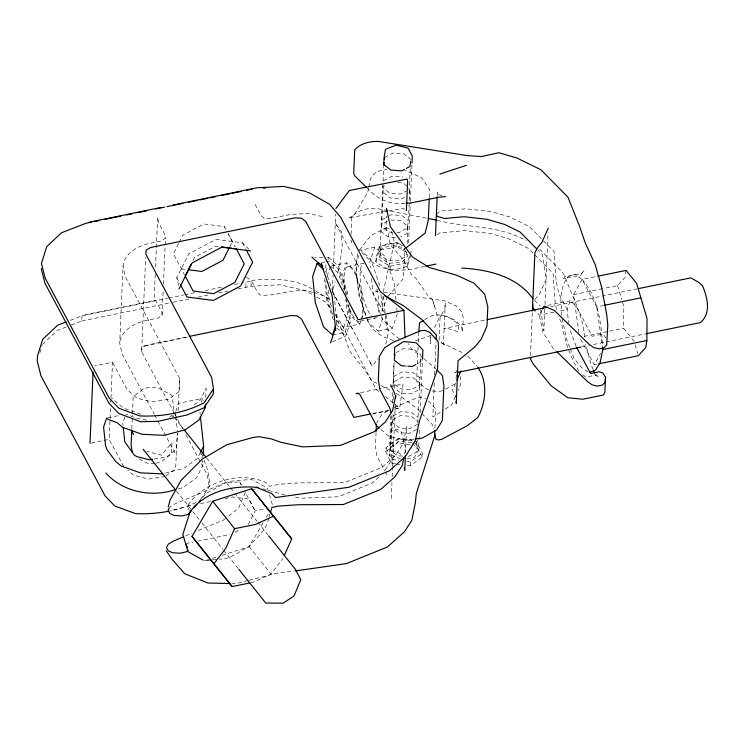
<?xml version="1.0" encoding="UTF-8"?>
<svg xmlns="http://www.w3.org/2000/svg" width="745" height="745" viewBox="0 0 745 745"><rect width="100%" height="100%" fill="white"/><g stroke="black" fill="none" stroke-linecap="round" stroke-linejoin="round"><path stroke-width="0.56" stroke-dasharray="3.73 2.79" d="M634.163 341.34L623.639 328.275L623.798 306.297L622.159 300.85M71.175 325.071L81.801 320.965L82.025 315.824L85.219 314.762L155.603 300.319L162.037 312.565L162.093 315.275L158.08 318.05L146.383 320.48A40.779 26.55 2.5 0 0 119.703 343.11M123.745 466.621L109.18 439.373L110.018 419.808M110.074 418.653L110.511 408.288M110.763 402.533L110.912 399.078M110.958 397.932L112.495 362.247L94.447 365.944M155.5 267.213L157.651 217.27L158.918 223.193L165.362 235.439L165.418 238.149L161.395 240.914L149.698 243.354A40.779 26.55 2.5 0 0 123.027 265.974L119.712 343.11L121.891 353.596L154.075 413.903M131.8 428.775L132.396 415.04M132.442 413.894L133.178 396.722L143.431 388.862L148.749 387.4L156.739 387.121L171.955 395.334L173.52 405.885L173.185 413.866M174.423 413.279L141.615 351.798L145.666 257.546M155.202 274.179L154.057 300.896L155.603 300.319M162.093 315.275L163.136 291.099M163.434 284.19L165.064 246.204M165.12 245.049L165.418 238.149M173.129 415.012L173.036 417.293L172.672 415.393M166.144 475.832L175.615 468.707L177.412 433.283L176.444 449.421L166.116 457.197L153.824 459.078M178.102 410.858L179.759 378.674L125.207 276.469L123.037 265.984M178.306 488.841L182.758 487.686L196.447 477.899L202.789 465.495L202.985 460.959M205.713 397.439L206.104 388.369L199.762 400.773L192.461 405.988M200.573 499.495L209.27 486.653L209.494 481.512L207.604 469.825L204.102 460.485M237.851 288.958L251.028 286.248L251.251 281.107L241.501 283.119M332.419 290.28L333.071 275.184M333.369 268.219L335.697 214.038M351.072 234.172L351.826 216.814C357.432 210.165 367.304 208.013 375.731 208.321L426.997 218.257M410.886 254.613L407.478 266.431L398.705 268.787L389.97 270.025L382.893 266.477L375.862 261.802L376.029 257.956L379.438 246.139L396.945 242.544L402.589 245.831M375.862 261.802L379.27 250.003L379.438 246.139M379.801 257.183L381.189 249.026L391.879 244.891L403.818 247.889L408.018 255.758L401.322 262.585L388.769 263.218L379.801 257.183L383.694 166.722M392.652 232.254L388.369 232.021L381.561 226.582L383.042 192.117L384.085 185.356M376.057 432.575L375.461 446.469L376.998 456.35L384.802 470.97M383.023 296.547L382.055 310.823L387.316 297.143M434.512 306.372L432.491 299.546L428.124 295.988L416.138 278.565L411.389 274.495L402.896 259.325L390.184 244.76L388.005 232.375L385.957 228.417L386.487 216.013M389.97 270.025L390.138 266.179L376.029 257.956M395.344 463.874L391.926 463.157L388.815 457.942L385.752 451.591L385.919 447.745L397.998 438.852L416.25 441.524L422.424 453.09L422.257 456.936L410.178 465.83L405.606 465.448M406.844 252.592L396.787 246.39L396.945 242.544M390.808 415.906L389.076 456.163L392.112 451.34L395.8 451.004L400.344 453.845L401.229 457.141M400.624 458.976L391.851 455.186L390.408 446.963L391.758 415.654M392.308 402.896L392.755 392.457M393.006 386.655L394.049 362.303M402.887 456.117L397.467 455.716L390.371 450.166L392.187 419.966L400.438 415.552L411.277 416.353L417.479 421.214M420.888 363.15L419.426 385.249L411.184 389.663L400.344 388.862L393.248 383.312L394.152 362.47M417.703 424.24L409.983 428.571L399.618 427.956L392.69 422.75L393.137 412.339M393.686 399.609L393.882 394.99M391.926 463.157L392.094 459.311L385.919 447.745M391.246 498.479L391.935 482.49M392.187 476.781L392.578 467.655M392.624 466.51L395.278 404.861M385.752 451.591L397.83 442.698L397.998 438.852M407.161 243.643L407.906 226.275L400.819 220.725L389.98 219.924M410.383 168.677L408.968 189.621M410.588 164.049L410.681 161.74M396.927 232.477L399.069 232.598L407.31 227.998L408.437 220.846L409.825 188.587L408.893 194.249M407.478 266.431L407.645 262.585L410.43 252.918M408.567 243L410.318 202.417M410.365 201.252L411.966 164.142M410.97 252.695L411.054 250.767M405.522 453.062L406.658 426.615L403.194 443.573L395.753 455.102L381.794 467.497L344.386 482.658L299.108 482.881L279.245 484.259L269.42 486.28L265.863 482.536C239.35 470.225 202.882 482.322 187.135 506.33L190.217 512.104M410.178 465.83L410.346 461.984L422.424 453.09M418.066 346.947L416.595 381.282L427.397 389.356L430.601 390.557M418.262 342.365L418.662 333.211M416.25 441.524L416.083 445.389L422.257 456.936M417.796 423.123L419.752 382.8L412.814 377.594L402.458 376.979L394.738 381.3L394.179 388.043L401.117 393.248L411.473 393.863L419.193 389.542L419.752 382.8M408.307 456.517L416.548 452.103L417.563 440.425M429.278 197.518L429.623 189.537L421.502 177.692L404.861 170.139M406.91 458.929L414.499 457.374L418.643 449.691L419.593 427.658M420.236 412.581L422.48 360.384M432.491 299.546L438.414 319.391L433.99 328.89M437.203 195.507L437.352 192.052L438.004 194.473L442.297 195.712M434.27 382.939L432.808 417.004L443.21 410.467M434.624 374.847L436.049 341.676M434.968 428.096L435.62 413.047L435.136 408.223L426.773 399.106M439.094 340.26L440.09 316.932L444.877 309.073L445.259 302.731L443.48 344.125L444.43 344.767L443.443 342.402L443.48 344.125L439.82 342.029L464.256 353.503M460.717 376.439L460.345 385.295L458.091 390.408M530.468 355.654L532.321 312.155M544.8 309.091L543.859 330.78L540.497 308.244M544.995 304.528L548.087 232.598M245.822 287.319L246.055 282.187M179.759 378.674L178.93 391.581L168.603 399.357L151.85 401.918L137.006 398.193L127.06 389.486L112.495 362.247M141.615 351.798L141.95 347.757L146.579 345.159L188.662 336.526M392.69 422.75L393.248 416.008L400.968 411.678L411.324 412.302L418.262 417.498M456.089 378.33L456.452 374.13M383.032 185.673L382.8 187.684L389.886 193.234L400.726 194.035L406.221 191.093M410.197 164.449L410.663 160.426M407.906 226.275L407.087 233.325L400.68 236.761M406.677 251.447L406.09 256.476L397.849 260.89L387.009 260.089L379.922 254.539L380.732 247.498L388.983 243.075L399.823 243.876L402.477 245.962M393.248 383.312L394.068 376.262L402.319 371.848L413.158 372.649L420.245 378.199M390.371 450.166L391.19 443.117L399.441 438.703L410.281 439.503L412.935 441.589M456.359 370.312L456.136 372.239L453.779 373.189L456.052 372.724M381.561 226.582L382.613 219.458L388.154 216.376M357.684 253.43C353.819 275.389 358.913 298.326 367.257 318.711M626.135 270.398L625.046 277.354L617.558 285.624L604.009 288.399M368.589 188.159L367.695 192.508L354.583 214.402L351.37 216.767L348.213 217.847L402.849 208.553L404.777 209.084M368.803 187.079L370.572 178.381L376.216 171.555L387.018 169.432M404.563 454.115L405.718 448.462L401.285 431.998L396.74 429.148L393.053 429.483L390.017 434.307L393.462 447.102L390.417 461.965L384.28 471.473M385.798 344.078L388.387 332.354L386.096 315.154L375.257 297.749L335.315 222.941L341.238 231.155L342.253 245.943L339.767 265.406L336.991 275.166M352.487 329.141L332.372 291.444L335.148 281.675M383.219 292.04L394.319 242.702L391.581 231.406M39.876 352.748L42.186 345.438M268.563 518.259C266.878 530.421 256.15 537.555 249.147 546.616C239.313 550.788 230.792 559.728 219.43 559.113M268.908 517.198L269.932 514.013M201.159 402.375L202.519 398.379L203.506 400.689M606.085 338.314L604.512 335.762L600.926 334.477L592.2 336.274L576.127 306.13L570.139 300.775L567.196 309.464L568.556 322.697M124.806 417.107L122.757 423.104L123 425.395M175.801 411.296L178.53 403.296L202.519 398.379M324.932 268.358L326.422 263.972M327.921 259.586L328.666 257.397L324.01 257.491M325.788 271.823L327.623 266.44M327.13 276.199L330.212 267.129M336.181 320.471L343.845 327.306L359.826 324.028L363.597 312.937L361.269 290.429L354.201 269.681L346.537 262.845L342.765 273.927L344.628 291.938M358.867 255.386L355.654 264.829L358.736 294.647L366.978 318.841M336.181 324.159L336.908 322.008L334.198 295.765L325.965 271.571M343.845 327.306L347.617 316.225L345.866 299.341M332.512 334.924L344.944 332.372L349.34 319.456L347.813 304.621M395.949 299.853L394.291 283.798L384.932 256.299L374.782 247.247L369.781 261.933L370.367 267.66M332.317 341.871L345.736 336.032L350.588 321.784L348.911 305.59M367.35 319.94L368.095 322.138L378.255 331.199L383.247 316.513M378.255 331.199L392.382 328.294L397.374 313.617L396.787 307.881M245.301 492.492L238.596 508.258L226.191 517.915M455.558 383.172L452.411 390.324L456.089 397.206M455.391 396.545L451.796 404.721L444.169 409.825M430.955 335.39L415.514 340.856M178.549 243.466L173.343 253.784L184.499 274.858M179.07 242.432L182.711 235.215L203.888 223.975L224.469 226.648L226.089 229.674L224.469 226.648M178.707 285.493L176.761 277.699L188.802 253.831L216.022 239.378L242.479 242.814L250.618 250.925M192.992 260.489L194.557 257.397L215.733 246.157L220.306 246.753M229.795 246.828L232.393 241.669L228.166 233.651M248.271 524.48L255.125 510.902L265.062 508.844M200.442 452.411L197.276 458.622L183.587 468.4L164.701 473.317M168.957 508.565L169.832 506.917L174.526 504.067L225.139 482.704L239.732 481.913L241.352 484.948M541.988 310.144L539.333 315.182L542.984 332.456L552.902 347.84L556.18 351.109M578.949 332.829L573.51 294.657L582.078 279.44L596.764 276.423M580.634 339.282L594.24 364.761L600.675 353.344M222.122 555.286L249.147 546.616L263.525 522.189M266.393 517.3L268.703 513.389M376.458 423.318L381.663 414.611L389.207 409.806M440.09 316.932L441.254 315.172L444.514 315.386L455.614 320.471L461.155 326.198L462.626 332.084L463.25 317.687L461.779 311.801L456.238 306.074L445.137 300.989L382.399 291.975M385.957 228.417L386.431 227.756L391.041 229.702M370.293 362.461L372.314 366.251L377.78 358.764M359.667 249.929L370.721 235.625L386.431 227.756M250.935 582.748L253.151 582.301L271.022 574.06L282.96 558.461M535.031 299.49L539.734 293.66L546.076 279.412L542.369 254.613L538.384 250.581M388.052 296.287L403.464 278.285L404.74 248.588L402.7 250.655L405.14 248.597M202.677 497.464L206.365 493.264L226.014 482.546L229.413 481.372L251.652 479.342L267.483 488.18L268.135 490.35M42.512 344.395L57.356 330.417L66.929 326.72M378.86 477.107L372.155 483.067L338.323 496.775L300.431 498.247L293.8 496.85M225.307 518.604L223.537 519.982L197.034 530.943M169.497 417.34L172.076 415.393M436.412 213.908L440.602 211.049L465.7 208.777L491.849 211.692L509.813 216.981L529.369 226.573L554.047 251.559L556.105 281.135L558.974 294.154L567.196 309.464L558.284 311.289M437.147 234.619L439.662 232.906L464.759 230.633L490.908 233.539L508.872 238.838L528.429 248.42L534.007 254.064M390.408 446.963L399.32 441.338L411.892 442.558M389.076 215.854L390.929 214.83L401.62 215.398L408.437 220.846M424.585 319.922C435.071 310.786 450.194 315.34 458.613 325.006L458.305 331.739L447.317 328.34L443.731 328.564L485.861 319.912M445.585 389.179L455.642 383.563M384.606 157.484L392.857 153.07L403.697 153.87L410.784 159.421M383.61 180.635L391.861 176.22L402.7 177.021M387.232 221.395L381.729 224.338L380.919 231.388L388.005 236.938L396.675 237.581M395.986 352.618L403.315 348.697L414.155 349.498L421.242 355.048M416.762 364.054L419.51 362.582M416.632 429.437L409.303 433.367L398.463 432.566L391.367 427.015M235.066 532.191L240.933 529.08M404.61 197.285L400.503 199.185L389.84 197.844L383.042 192.117M185.738 535.841L191.903 533.169M394.338 407.44L417.349 397.728L421.698 397.113L425.758 398.715M70.337 320.341L82.025 315.824L167.597 298.261M183.14 507.503L170.922 510.418M212.39 558.415L217.791 556.673M146.579 345.159L142.826 346.341L188.41 336.991M442.604 390.585L439.718 391.423L431.672 390.948M155.882 463.278L161.209 461.826L171.452 453.956L171.937 442.688L161.525 455.195L146.691 451.358M396.787 246.39L388.005 248.756L379.27 250.003M251.819 489.903L255.731 488.888M248.038 580.541L235.69 583.67L232.226 583.586M249.156 580.262L277.214 573.147L294.033 571.08M394.384 409.294L399.73 408.009L403.036 383.945L379.578 388.76M374.782 247.247L360.654 250.143L370.805 259.204L380.164 286.695M321.542 262.678L324.932 261.979M326.068 261.746L329.458 261.048L338.388 269.019L346.63 293.213L346.863 295.495M246.269 277.047L251.298 280.679L253.011 280.334C273.937 278.015 296.985 278.518 315.005 290.829M168.733 298.028L183.512 295.001M184.648 294.769L196.019 292.44M205.117 290.578L222.178 287.076M234.684 284.515L240.365 283.351M331.627 265.909L346.537 262.845M81.801 320.965L171.788 302.507M172.924 302.274L188.876 299.006M197.984 297.134L210.518 294.564M218.49 292.934L227.597 291.062M347.543 266.635L363.523 263.358A27.975 7.618 78.4 0 0 361.213 287.97A27.975 7.618 78.4 0 0 372.165 316.932M390.138 266.179L407.645 262.585M424.669 266.412L407.841 269.867L392.745 270.491L379.186 266.757L370.582 261.011L359.23 249.938M360.468 321.048L375.387 317.985M573.51 294.657L602.873 288.632M547.51 305.422L570.139 300.775M550.76 306.595L637.282 288.846M553.824 312.202L539.333 315.182L535.543 311.475M561.832 315.396L560.724 297.283L563.406 284.245L567.96 276.702L574.749 274.179L582.078 279.44L596.736 306.884L603.515 305.487M107.783 417.815L120.187 415.272M584.108 336.386L623.639 328.275M91.132 443.079L109.18 439.373M582.255 346.825L589.081 345.429M593.625 344.488L604.996 342.16M606.132 341.927L644.788 333.993M360.589 392.662L378.46 388.992M594.24 364.761L596.503 364.296M372.938 413.503L389.682 410.067M395.269 408.921L399.73 408.009L394.31 403.716M372.36 414.034L387.968 410.83M187.135 506.33L193.812 504.961M200.489 503.592L210.509 501.543M224.971 498.582L232.766 496.98L248.914 499.113L255.125 510.902L244.593 491.02M185.533 543.608L193.318 542.015M197.77 541.103L230.047 534.491M165.288 476.483L148.534 479.044L133.69 475.319L127.889 470.244M414.248 439.112L405.168 440.23L388.639 436.16L379.95 428.608M203.86 560.547L207.194 560.24M212.753 559.728L218.313 559.216M251.028 286.248L279.738 284.786L305.105 290.513L312.844 294.88M404.917 203.245C390.576 205.294 376.216 198.729 366.968 187.833M154.746 463.325L147.901 463.567L137.471 458.063M322.846 257.509L314.986 257.425M404.591 365.944L406.761 366.112M410.365 444.895L397.83 442.698M397.69 182.19L403.026 182.86L408.12 187.153M181.268 268.805L186.986 269.55M377.836 291.314L375.554 290.988L379.643 293.139M392.094 459.311L398.938 460.317M406.928 461.481L410.346 461.984M437.25 220.25C466.696 228.249 499.197 224.794 526.203 240.821M396.48 464.107L399.888 464.824M284.953 494.978L263.004 488.804M322.175 216.525L308.402 213.554L290.913 214.374L269.69 218.695L263.795 217.959L261.234 215.761L254.622 203.553M312.5 292.282C295.169 286.574 277.68 296.687 260.48 295.085L257.919 292.897L251.298 280.679M313.552 292.506L318.851 293.651L330.771 299.807L315.964 291.379M146.691 420.115L136.149 418.085L125.831 414.108M393.5 340.521C382.558 337.355 371.289 331.246 367.676 319.707M140.712 414.229L123.474 408.102L111.731 398.063M376.802 383.396L371.69 380.714L363.709 368.468L350.401 352.106L335.194 313.906M380.891 385.547L392.131 391.451M396.219 393.602L399.292 395.213L417.973 409.303L432.472 424.724L433.543 429.204M316.718 297.069L325.416 301.976L332.121 309.873M582.618 374.782L586.045 377.119L595.432 375.191L598.719 376.998L596.419 374.735M587.87 371.988L581.463 367.387L573.939 358.14L570.167 348.502M413.82 442.279L417.368 445.054M423.104 358.066L411.361 348.762L408.474 343.78M424.007 358.773L436.17 369.129M378.944 391.553L376.234 389.402L336.582 315.135L335.092 313.384M385.277 396.563L393.407 402.998M399.46 339.105L386.571 328.815L383.517 296.473M328.666 257.397L338.519 266.188L347.598 292.86L348.073 297.488M330.556 266.123L338.221 272.959L344.171 290.438M392.382 328.294L382.222 319.242L380.723 314.846M359.826 324.028L352.162 317.184L345.466 297.534M336.004 324.41L344.944 332.372M336.712 327.977L345.736 336.032M534.798 254.874L553.107 273.415L555.165 302.982L556.841 310.581M534.584 300.337L540.162 305.99M539.548 249.044L562.671 272.558L564.542 275.603C571.955 296.063 583.316 315.312 584.508 337.364M467.748 355.97L477.266 366.577M412.637 443.349L418.643 449.691M582.078 279.44C598.356 297.609 601.429 323.796 602.677 347.282M174.116 417.209L183.493 428.98M206.598 457.952L229.693 486.923M230.419 487.835L234.023 492.361M234.75 493.264L257.127 521.332M257.844 522.236L267.949 534.919M249.147 546.616L271.022 574.06M176.556 491.16L199.036 519.358M201.932 522.99L222.96 549.372M223.686 550.276L238.186 568.472M578.893 371.029L573.725 362.042L567.588 347.487L562.633 329.476L561.507 322.501L558.042 316.001M332.372 291.444L372.314 366.251M385.323 471.948L386.888 474.872M228.24 233.707L235.234 246.809M174.973 414.304L177.161 418.401M177.71 419.426L183.177 429.679M185.915 434.801L207.38 474.965L209.27 486.653M154.625 414.918L157.353 420.031M157.893 421.055L176.444 455.8M576.127 346.416L569.376 328.2M242.479 242.814L245.692 248.914M176.761 277.699L179.973 283.789M239.732 481.913L241.25 484.799M594.128 372.481L596.158 376.905L595.311 374.819M593.197 369.613L590.664 363.364L585.654 344.078M569.748 347.431L566.805 339.944L562.214 318.776M350.83 239.965L351.938 242.823M201.765 454.264L203.711 459.451M380.35 313.738L372.863 291.751L371.438 277.987M331.348 306.269L329.113 299.714L327.949 288.464M332.642 314.511L327.772 300.216L325.77 280.818M333.341 319.773L326.804 300.57L324.531 278.583M617.558 285.624L621.824 299.769M269.429 494.689L272.67 505.529M635.122 344.665L637.655 353.512M200.601 451.153L201.606 457.775M201.774 458.873L202.789 465.495M596.736 306.884L602.332 346.174M380.993 294.722L383.135 315.368M199.939 411.938L200.172 414.22M175.466 412.292L175.82 415.719M175.932 416.865L177.357 430.563M376.896 289.041A27.975 7.618 78.4 0 1 377.957 313.999M377.231 316.02A27.975 7.618 78.4 0 1 373.301 317.743M359.407 321.263A27.975 7.618 78.4 0 1 348.446 304.966M346.025 295.579A27.975 7.618 78.4 0 1 346.816 267.064A27.975 7.618 78.4 0 1 359.006 284.618A27.975 7.618 78.4 0 1 361.716 318.162M196 502.4A94.466 61.509 2.5 0 1 169.879 510.996M430.74 336.628L430.442 343.557L429.967 338.919L430.74 336.628M564.896 276.758L563.388 278.788L580.448 275.287L584.145 270.603L581.482 273.35L564.896 276.758"/><path stroke-width="1.12" d="M598.766 363.83L638.297 355.719L645.775 347.459L646.865 340.502L647.023 318.515L636.658 283.463L626.135 270.398L597.89 276.199M90.005 443.312L93.069 371.932M131.753 429.921L131.111 444.802L132.21 452.187M203.227 455.288L203.618 446.208L200.405 416.511M162.484 473.894L140.377 472.842L120.979 465.951L115.522 461.276L106.917 449.524L105.483 445.314L103.583 427.043L106.656 418.047L108.211 419.435L117.179 422.713L122.646 427.379L142.034 434.279L164.142 435.331L185.244 429.837L198.934 420.05L205.275 407.645L205.424 404.246M405.019 337.802L403.939 310.311L358.159 319.707L305.618 221.312L301.464 218.192L295.253 217.819L150.779 247.461L146.15 250.059L145.815 254.101L211.589 377.268L213.48 388.955L213.256 394.096L203.934 407.85L187.116 414.946L158.229 421.288L140.74 421.735L118.828 413.475L109.096 403.399L44.933 283.24L41.236 268.554M383.75 165.558L384.094 157.446L385.482 149.289L396.163 145.154L408.111 148.143L412.311 156.022L412.013 162.978M376.113 431.42L376.411 424.473M394.347 355.346L394.701 347.226L403.613 341.601L414.89 342.579L416.185 342.821L422.937 349.954L422.536 359.23M395.576 398.016L395.67 395.725L390.762 384.858M406.379 210.546L407.655 180.849L407.04 179.107L349.386 190.487L335.939 208.47M405.42 455.363L404.777 470.319L404.19 468.121M429.232 198.654L428.3 220.315L425.106 233.166L405.951 247.908M435.471 235.755L437.157 196.652M436.142 339.45L436.337 334.999L421.838 319.577L403.147 305.487L384.755 295.821M434.875 430.405L434.624 436.197L416.278 493.609L415.365 502.745L411.873 520.252L404.367 531.893L387.344 547.016L346.369 563.62L295.15 570.94M532.368 311.01L534.882 252.881L537.238 248.113L541.941 242.283L548.283 228.035M576.667 347.421L590.599 373.552L599.325 371.755L602.91 373.04L605.536 377.296L604.893 392.308L603.329 395.046L582.823 399.246L567.83 397.765L551.16 385.742L533.308 364.175L530.794 359.5L530.626 357.572M418.746 332.158L419.556 322.725L423.579 320.48M605.536 377.296L605.089 382.371L602.36 385.091L597.285 386.133L592.145 384.867L587.6 381.701L556.999 351.929M384.029 162.522L383.796 164.533L390.883 170.083L401.723 170.884L404.47 169.413M384.373 159.495L384.606 157.484M410.197 164.449L409.964 166.47L406.304 168.426M394.952 354.117L394.245 360.161L401.332 365.711L404.591 365.944M420.422 362.089L420.776 359.071M395.67 395.725L392.634 410.588L385.267 422.005L374.363 431.69L340.53 445.398L302.638 446.879L280.539 442.195L271.413 438.907L259.037 436.7L253.198 437.427L226.75 444.737L202.137 459.181L181.072 480.367L170.139 499.821L168.212 507.019M403.874 457.505L402.253 465.42L394.813 476.949L380.853 489.353L343.445 504.514L298.168 504.728L278.304 506.116L271.683 507.485M602.5 347.3L602.817 349.545L600.135 362.573L595.59 370.125L589.761 372.286M270.612 511.899L271.646 508.714M319.288 263.143L317.025 263.6L312.63 276.525L315.34 302.768L323.581 326.962L332.512 334.924L335.446 326.31M330.529 342.858L335.464 328.359M456.909 380.099L460.959 370.898M284.348 555.37L291.723 538.886L273.517 516.183L255.637 524.424L234.591 528.671L225.828 548.255L213.889 563.853L232.105 586.548L249.826 582.972M187.787 270.808L185.188 275.967L193.113 290.988L213.694 293.66L234.871 282.42L244.239 263.851L236.314 248.83L234.023 248.532M188.83 268.749L191.437 263.59M178.977 288.958L192.108 262.929L221.777 247.182L250.618 250.925M229.274 247.852L223.025 260.238L201.848 271.478L188.122 269.699M200.973 451.377L203.618 446.208M168.957 508.565L168.091 510.223L169.879 513.575L174.153 515.466L181.948 515.94L188.373 514.385C203.152 491.607 232.468 484.827 258.059 487.5L256.41 487.342L271.72 493.497L275.436 497.548L348.874 487.277L389.328 470.877L405.28 456.713L415.468 440.276L419.398 421.046L437.501 369.334L438.498 346.183L438.013 341.359L429.651 332.251L424.576 330.258L420.227 330.873L393.025 342.355L384.541 347.757L379.335 356.464L378.339 379.615L379.876 389.495L389.765 408.018L390.957 412.451M542.518 309.138L544.111 306.121L554.513 310.563L589.211 344.413L593.746 347.589L598.887 348.846L603.971 347.803L606.7 345.093L607.79 325.006L606.765 315.116L601.671 287.319L595.218 264.671L585.17 242.647L579.321 225.688L567.932 197.136L540.907 169.758L517.058 158.07L498.917 152.725L481.428 156.562L467.376 155.621L378.609 141.466C370.181 141.159 360.31 143.301 354.704 149.95L353.707 173.101L354.816 175.969L366.158 187.042M213.889 563.853L192.014 536.409L212.716 501.227L251.633 488.739L291.723 538.886M191.12 510.828L189.686 513.137L182.842 534.351L188.029 551.7L202.873 559.989M213.48 388.955L204.149 402.71A94.466 61.509 2.5 0 1 139.762 415.924L119.042 408.335L109.31 398.258L45.156 278.099L41.45 263.413L46.712 246.697L61.565 232.719L86.01 223.276L91.626 222.122M188.373 514.385L190.217 512.104M188.001 550.145L186.772 551.673L180.346 553.228L172.551 552.743L168.277 550.853L166.489 547.5L168.23 544.195L172.915 541.345L183.689 536.735M193.812 507.541L196.764 504.179M198.98 501.664L200.461 499.979M415.84 364.547L412.181 366.512L407.841 366.186M66.081 321.989L57.579 325.276L42.735 339.254L37.474 355.961L37.25 361.111L40.947 375.797L105.11 495.946L114.842 506.032L135.562 513.622A94.466 61.509 2.5 0 0 168.724 511.219M439.755 174.097L466.286 165.362M174.982 489.707C151.337 497.716 122.813 491.933 105.902 473.038M250.031 189.63L252.117 189.202M89.204 222.206L160.948 207.483M173.101 204.996L256.997 187.777L283.528 186.427L306.251 191.558M93.879 221.656L99.504 220.501M105.12 219.347L120.858 216.115M126.482 214.96L132.107 213.806M137.723 212.66L146.718 210.807M155.714 208.963L164.738 207.11M167.001 206.644L182.842 203.404M188.504 202.24L197.565 200.386M199.828 199.921L207.743 198.3M210.006 197.835L212.278 197.369M213.405 197.136L215.622 196.68M221.172 195.544L230.056 193.728M232.272 193.272L241.156 191.456M246.707 190.32L248.923 189.863M425.786 266.179L435.881 264.112M189.807 336.293L291.053 315.517L297.264 315.889L301.418 319.009L353.95 417.405L370.703 413.969M486.997 319.679L547.342 307.303M638.428 288.613L690.801 277.866L698.4 282.141L702.6 285.884C707.396 297.553 711.475 312.974 700.505 322.557L645.924 333.76M604.642 305.264L640.784 297.842M457.188 372.481L581.119 347.058M358.354 393.118L356.119 393.574L359.518 393.798L376.467 425.591L379.075 427.853M602.817 349.545L646.865 340.502M152.716 459.255L149.363 459.767L137.462 456.778L134.547 455.428L124.815 441.841L123.232 427.677M415.384 438.973L422.192 438.125L436.654 429.958L442.381 420.515L443.88 385.808L442.428 375.536L436.952 369.93M207.194 560.24L209.419 560.035M445.519 196.643L438.758 197.248L410.719 203.003L406.072 203.199M263.274 188.14L265.574 188.029M229.916 583.531L207.985 583.009L184.872 573.836L172.253 559.57L166.321 550.779M461.863 268.107C488.115 269.522 516.704 276.246 532.992 298.726M221.451 246.902L231.742 248.234M428.142 218.481L436.114 220.026M307.108 192.322L309.315 192.815L329.625 204.288L340.782 217.438L380.444 291.705L403.939 310.311M311.913 257.127L322.65 266.71M317.025 263.6L323.526 269.401M536.791 248.96L520.057 232.012L504.784 224.524L486.988 219.281L464.079 216.73L444.579 218.49L437.064 216.329L436.412 213.908M192.014 536.409L209.522 558.229M251.633 488.739L273.517 516.183M184.22 429.884L205.871 457.048M268.675 535.823L295.383 569.329L300.775 579.694L294.061 595.925L283.174 603.18L265.742 603.04L238.912 569.385M212.716 501.227L234.591 528.671M143.198 449.319L175.829 490.247M210.23 559.104L232.105 586.548M477.936 367.527C487.928 381.971 486.047 402.691 477.741 417.554L467.32 425.684L441.673 439.317L438.47 439.969L435.965 439.299L434.624 433.692M534.901 310.497L532.982 307.583L532.666 304.146M185.533 543.608L187.582 547.454M246.232 249.929L252.667 262.119L240.616 285.987L213.396 300.44L186.948 297.004L180.513 284.804M132.172 431.877L133.569 434.568M322.166 265.667L321.207 263.59L332.13 295.681L335.725 330.482M593.616 370.656L594.463 372.733M205.126 406.696L205.275 407.645M386.683 211.506L386.459 208.395L390.399 226.676L412.385 256.96L429.353 267.548L456.368 275.101L474.109 283.24L484.65 294.126L487.817 306.763L486.979 326.049L481.102 339.403L474.537 347.198L458.091 360.682L456.247 403.362L456.191 401.304"/></g></svg>
